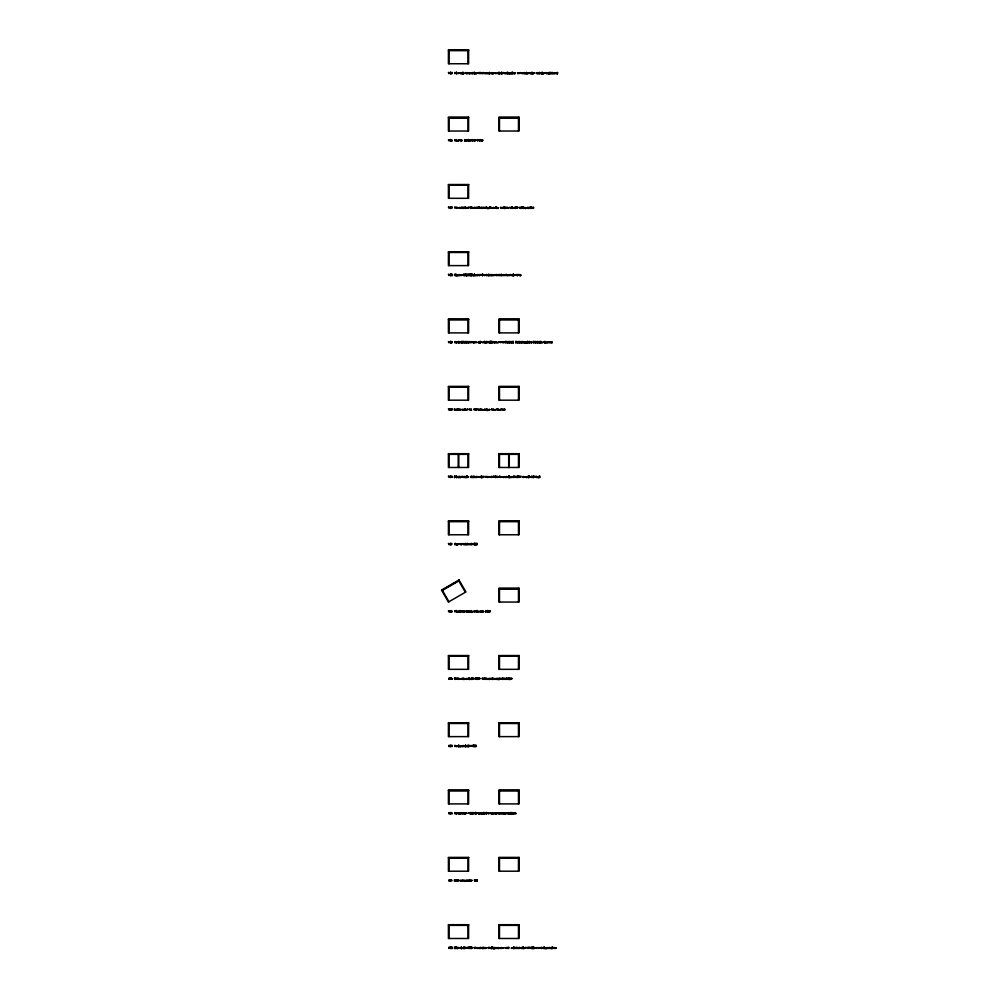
<?xml version="1.0" encoding="UTF-8"?>
<svg xmlns="http://www.w3.org/2000/svg" width="999" height="999" viewBox="0 0 999 999"><rect width="100%" height="100%" fill="white"/><g stroke="black" fill="none" stroke-linecap="round" stroke-linejoin="round"><path stroke-width="1.5" d="M497.127 813.411C497.552 813.174 499.85 813.248 497.165 812.936M456.768 207.879L456.019 207.255L456.78 208.242M552.285 73.202L553.021 73.839L552.285 72.815M506.093 679.432L506.406 677.809L506.855 679.432L506.505 678.271M484.852 409.64L485.601 410.277L484.84 409.29M512.737 813.373L513.486 814.01L512.787 812.924M471.041 73.152L471.69 73.152M487.4 73.152L488.049 73.152M495.342 73.152L495.979 73.152M500.299 73.152L500.936 73.152M504.507 73.152L505.157 73.152M460.389 275.012L461.026 275.012M510.714 73.152L511.351 73.152M513.811 73.152L514.46 73.152M476.123 275.012L476.773 275.012M521.865 73.152L522.502 73.152M524.962 73.152L525.611 73.152M484.19 275.012L484.827 275.012M487.287 275.012L487.924 275.012M492.982 275.012L493.631 275.012M537.974 73.152L538.623 73.152M547.402 73.152L548.039 73.152M504.383 275.012L505.032 275.012M507.367 275.012L508.004 275.012M508.603 275.012L509.253 275.012M555.456 73.152L556.093 73.152M456.168 746.028L456.818 746.028M459.278 746.028L459.915 746.028M461.251 746.028L461.9 746.028M466.833 746.028L467.482 746.028M462.624 947.889L463.261 947.889M478.671 947.889L479.32 947.889M484.627 947.889L485.264 947.889M490.571 947.889L491.221 947.889M517.719 947.889L518.356 947.889M520.816 947.889L521.466 947.889M523.788 947.889L524.438 947.889M555.144 947.889L555.794 947.889M478.771 342.507L479.52 341.833L479.52 342.994L479.32 341.833M501.211 477.297C502.085 475.437 500.449 479.008 500.074 476.411M531.018 477.072L531.768 476.411L531.768 477.559L531.58 476.411M476.061 72.677L475.699 73.839L474.475 72.677M479.158 341.833C478.046 344.193 477.197 340.909 478.708 342.719M531.406 476.411C530.294 478.771 529.445 475.487 530.956 477.297M473.201 476.411L472.764 477.559L472.152 476.411M464.797 275.699L465.409 274.101L466.296 275.699M475.399 275.462C476.123 275.462 473.476 274.887 475.674 275.699M469.093 812.749C469.205 814.809 470.442 812.524 468.868 812.861M451.373 880.044C451.573 882.117 452.734 879.719 451.148 880.156M529.27 947.327C529.458 949.425 530.669 946.965 529.045 947.439M481.73 207.43L481.555 208.416L481.555 207.255M459.665 274.725L459.49 275.699L459.665 274.55M476.535 476.585L476.348 477.559L476.535 476.411M456.318 543.868L456.143 544.855L456.143 543.693M466.121 745.741L465.946 746.715L465.946 745.566M463.761 409.677C464.51 411.014 462.637 409.053 464.61 409.115M451.773 72.552L451.773 73.277M451.773 745.441L451.773 746.153M460.651 342.382C461.401 343.781 459.552 341.658 461.513 341.833M480.569 612.137L480.994 611.538C479.857 610.951 482.355 610.951 481.218 611.525L481.643 612.137L480.806 612.137C478.533 612.549 480.107 609.415 480.457 612.137M522.827 947.427L522.427 947.964C523.676 948.613 520.966 948.663 522.202 947.976L521.803 947.427L523.051 947.427M470.841 410.089C472.302 407.28 469.655 409.84 471.628 410.277M493.156 410.089C494.667 407.33 492.007 409.865 493.943 410.277M489.248 73.689L488.424 73.264L489.235 72.815M557.292 73.689C555.094 73.714 558.916 70.579 557.479 73.839M517.132 208.267L516.308 207.842L517.12 207.392M508.516 813.935C506.555 813.973 509.977 810.689 508.766 814.01M467.357 409.29C469.63 409.265 466.271 410.227 467.357 409.115M478.171 139.723C476.198 143.044 479.77 139.598 477.285 139.523M457.567 543.843L458.391 544.268L457.579 544.73M538.324 476.56L539.148 476.973L538.399 477.497M458.204 409.59L458.928 409.115L458.966 410.277L458.204 409.815M491.108 813.273L490.159 812.836M490.796 813.011C489.298 814.747 490.347 811.126 491.308 814.01M483.204 72.39L483.204 73.501M495.479 206.968L495.479 208.079M499.637 476.123L499.637 477.222M461.763 610.701L461.763 611.8M441.695 590.397L459.178 580.294M442.382 590.384L458.816 580.894M455.057 880.643L455.556 879.857L454.445 879.694C453.633 883.615 456.531 878.383 454.657 880.456M448.414 50.287L468.606 50.287M449.026 50.624L467.994 50.624M489.423 72.24L489.423 73.839M552.085 72.24L552.085 73.839M474.225 72.677L474.925 73.601L475.174 72.677L475.611 73.576L476.423 72.677L476.423 73.839L476.223 72.677M539.31 72.677L539.885 73.839L539.685 72.677M451.773 73.451C449.775 73.352 453.509 70.979 451.773 73.839M513.161 73.839C512.912 72.765 511.688 71.391 513.361 73.102M530.219 73.839C529.82 70.679 527.559 74.326 530.032 73.114M448.414 117.57L468.606 117.57M498.888 117.57L519.068 117.57M449.026 117.907L467.994 117.907M499.488 117.907L518.469 117.907M448.414 184.865L468.606 184.865M449.026 185.202L467.994 185.202M517.32 206.818L517.32 208.416M456.768 207.255L456.955 208.416M448.414 252.148L468.606 252.148M449.026 252.485L467.994 252.485M456.768 274.55L456.768 275.699M471.141 274.787L472.015 274.787L471.141 274.975M492.544 275.699L492.182 274.513L491.158 274.713L491.171 275.699L490.234 274.55L490.234 275.699L490.859 274.588L491.67 275.699L492.345 274.975M448.414 319.443L468.606 319.443M498.888 319.443L519.068 319.443M449.026 319.78L467.994 319.78M499.488 319.78L518.469 319.78M462.962 342.095L463.786 341.72L462.962 341.571L462.749 342.994L462.749 341.396C464.597 341.121 464.185 343.868 462.962 342.282M490.472 342.07L491.358 342.07L490.472 342.257M505.831 342.095L506.668 341.72L505.831 341.571L505.631 342.994L505.631 341.396C507.492 341.109 507.142 343.868 505.831 342.282M515.871 342.095L516.695 341.72L515.871 341.571L515.659 342.994L515.659 341.396C517.507 341.121 517.107 343.868 515.871 342.282M533.591 342.095L534.415 341.72L533.591 341.571L533.379 342.994L533.379 341.396C535.252 341.059 534.815 343.943 533.591 342.282M458.204 342.994C458.628 340.809 456.081 342.582 458.004 342.282M549.787 342.994C549.637 340.447 547.864 342.794 549.587 342.257M448.414 386.725L468.606 386.725M498.888 386.725L519.068 386.725M449.026 387.063L467.994 387.063M499.488 387.063L518.469 387.063M458.017 408.678L458.017 410.277M484.665 409.115L484.665 410.277M485.901 409.115L486.101 410.277M487.325 409.115C488.661 412.562 484.977 409.066 487.15 409.278M448.414 454.008L468.606 454.008M498.888 454.008L519.068 454.008M449.026 454.345L467.994 454.345M499.488 454.345L518.469 454.345M499.825 476.411L501.148 477.085M538.149 476.411L538.149 478.009M494.592 476.998L494.592 476.286C495.641 478.821 493.381 474.775 494.592 477.185M505.244 477.559C505.194 475.424 503.471 477.26 505.057 476.86M448.414 521.303L468.606 521.303M498.888 521.303L519.068 521.303M449.026 521.64L467.994 521.64M499.488 521.64L518.469 521.64M457.567 543.693L457.392 545.292M498.888 588.586L519.068 588.586M499.488 588.923L518.469 588.923M477.335 610.988C479.483 610.689 477.659 614.36 477.609 610.988M448.414 655.881L468.606 655.881M498.888 655.881L519.068 655.881M449.026 656.218L467.994 656.218M499.488 656.218L518.469 656.218M493.406 679.432C493.144 678.371 492.057 677.272 493.593 678.696M448.414 723.164L468.606 723.164M498.888 723.164L519.068 723.164M449.026 723.501L467.994 723.501M499.488 723.501L518.469 723.501M451.773 746.34C450 746.228 453.096 743.855 451.96 746.715M458.204 746.715C458.229 744.567 456.381 746.403 458.004 746.016M448.414 790.459L468.606 790.459M498.888 790.459L519.068 790.459M449.026 790.796L467.994 790.796M499.488 790.796L518.469 790.796M496.928 812.849L496.928 814.01M512.724 812.849L512.537 814.01M458.828 814.01C458.379 810.888 456.193 814.485 458.641 813.273M506.918 814.01C506.768 811.837 505.182 813.698 506.718 813.298M448.414 857.741L468.606 857.741M498.888 857.741L519.068 857.741M449.026 858.079L467.994 858.079M499.488 858.079L518.469 858.079M448.414 925.024L468.606 925.024M498.888 925.024L519.068 925.024M449.026 925.361L467.994 925.361M499.488 925.361L518.469 925.361M548.751 947.427L548.551 948.575M549.987 948.575C550.312 946.478 547.939 948.051 549.787 947.876M449.013 678.696C448.938 680.993 449.513 676.298 448.826 678.646M449.013 745.978C448.926 748.263 449.562 743.593 448.826 745.928M449.013 813.273C448.888 815.534 449.637 810.901 448.826 813.211M448.701 880.456C449.85 878.133 448.526 882.741 449.3 880.631M448.701 947.739C449.9 945.441 448.426 949.999 449.3 947.926M490.084 342.994L489.385 342.045L490.047 341.396L488.973 342.182C488.736 340.834 488.536 343.344 489.797 342.994L491.446 342.994L490.472 342.807L490.472 341.583L491.408 341.396L490.259 341.396L490.259 342.994M458.653 580.606L465.372 592.257M442.22 590.084L448.938 601.748M470.417 140.335C473.389 140.921 467.245 139.798 470.217 140.335M518.469 117.57L518.469 131.031M518.469 319.443L518.469 332.892M518.469 386.725L518.469 400.187M518.469 454.008L518.469 467.47M518.469 521.303L518.469 534.765M518.469 588.586L518.469 602.047M518.469 655.881L518.469 669.33M518.469 723.164L518.469 736.625M518.469 790.459L518.469 803.908M518.469 857.741L518.469 871.203M518.469 925.024L518.469 938.486M509.278 454.345L509.278 467.47M508.678 454.345L508.678 467.47M499.488 117.57L499.488 131.031M499.488 319.443L499.488 332.892M499.488 386.725L499.488 400.187M499.488 454.008L499.488 467.47M499.488 521.303L499.488 534.765M499.488 588.586L499.488 602.047M499.488 655.881L499.488 669.33M499.488 723.164L499.488 736.625M499.488 790.459L499.488 803.908M499.488 857.741L499.488 871.203M499.488 925.024L499.488 938.486M493.743 476.685L492.694 476.873M473.376 476.411L473.576 477.559L473.576 476.411L472.677 477.335L471.765 476.411L471.765 477.559L471.965 476.411M467.994 50.287L467.994 63.749M467.994 117.57L467.994 131.031M467.994 184.865L467.994 198.314M467.994 252.148L467.994 265.609M467.994 319.443L467.994 332.892M467.994 386.725L467.994 400.187M467.994 454.008L467.994 467.47M467.994 521.303L467.994 534.765M467.994 655.881L467.994 669.33M467.994 723.164L467.994 736.625M467.994 790.459L467.994 803.908M467.994 857.741L467.994 871.203M467.994 925.024L467.994 938.486M466.458 275.699L466.458 274.101L467.507 275.362C467.557 271.728 468.181 278.234 466.658 274.45L466.658 275.699L463.573 274.95C463.386 277.485 463.349 272.452 463.573 274.762L464.622 274.101L464.622 275.699M458.816 454.345L458.816 467.47M458.204 454.345L458.204 467.47M455.432 410.277L454.433 410.277L454.433 408.678L454.645 410.089M449.026 50.287L449.026 63.749M449.026 117.57L449.026 131.031M449.026 184.865L449.026 198.314M449.026 252.148L449.026 265.609M449.026 319.443L449.026 332.892M449.026 386.725L449.026 400.187M449.026 454.008L449.026 467.47M449.026 521.303L449.026 534.765M449.026 655.881L449.026 669.33M449.026 723.164L449.026 736.625M449.026 790.459L449.026 803.908M449.026 857.741L449.026 871.203M449.026 925.024L449.026 938.486M458.628 73.052C457.867 74.863 458.516 72.24 458.628 73.052M458.004 140.335C457.292 142.133 457.829 139.573 458.004 140.335M461.238 140.547C460.989 142.208 459.59 139.41 461.238 140.547M460.127 207.829C459.84 209.478 458.479 206.743 460.127 207.829M461.238 275.125C460.964 276.798 459.627 273.963 461.238 275.125M460.127 342.407L459.065 342.42L460.127 342.407M457.892 476.985L456.83 476.998L457.892 476.985M460.127 409.702L459.065 409.715L460.127 409.702M466.695 207.829C466.408 209.515 465.072 206.718 466.695 207.829M457.018 678.646C456.331 680.731 456.893 677.334 457.018 678.646M463.224 409.702L462.162 409.715L463.224 409.702M457.03 746.141C456.705 747.789 455.344 745.092 457.03 746.141M471.89 73.252C471.64 74.925 470.242 72.128 471.89 73.252M459.627 678.845C459.365 680.506 457.992 677.672 459.627 678.845M463.948 476.785C463.311 478.883 463.786 475.437 463.948 476.785M461.226 611.351C460.489 613.461 461.188 610.014 461.226 611.351M466.196 409.702L465.134 409.715L466.196 409.702M457.142 880.506C456.381 882.479 457.005 879.27 457.142 880.506M460.127 746.141C459.79 747.751 458.479 744.967 460.127 746.141M463.349 611.563C463.086 613.224 461.713 610.389 463.349 611.563M457.142 947.801C456.481 949.812 456.943 946.478 457.142 947.801M462.112 746.141C461.85 747.789 460.477 744.954 462.112 746.141M473.514 207.829C473.239 209.49 471.865 206.731 473.514 207.829M475.187 140.547C474.925 142.195 473.526 139.423 475.187 140.547M468.431 476.985L467.37 476.998L468.431 476.985M462.112 813.423C461.838 815.084 460.464 812.249 462.112 813.423M468.406 544.068C467.607 546.103 468.381 542.819 468.406 544.068M473.376 342.207C472.477 344.193 473.414 340.984 473.376 342.207M476.348 207.63C475.624 209.64 476.286 206.343 476.348 207.63M466.945 678.845C466.683 680.506 465.309 677.672 466.945 678.845M471.029 544.268C470.754 545.916 469.38 543.106 471.029 544.268M476.973 275.125C476.698 276.773 475.337 274.026 476.973 275.125M475.611 342.407L474.55 342.42L475.611 342.407M463.474 948.001C463.211 949.662 461.813 946.865 463.474 948.001M467.682 746.141C467.42 747.814 466.034 745.054 467.682 746.141M470.791 611.563C470.529 613.224 469.105 610.514 470.791 611.563M467.195 880.718C466.933 882.379 465.534 879.582 467.195 880.718M471.278 678.845C471.016 680.519 469.63 677.759 471.278 678.845M484.527 73.052C483.828 74.875 484.378 72.24 484.527 73.052M476.111 476.985C475.861 478.646 474.438 475.899 476.111 476.985M474.513 611.563C474.25 613.224 472.827 610.514 474.513 611.563M479.82 409.49C479.233 411.538 479.62 408.166 479.82 409.49M479.832 476.985L478.771 476.998L479.832 476.985M488.261 73.252C487.999 74.925 486.6 72.128 488.261 73.252M483.041 342.207C482.217 344.218 483.054 340.959 483.041 342.207M485.039 275.125C484.765 276.785 483.429 273.963 485.039 275.125M482.554 409.702L481.493 409.715L482.554 409.702M491.096 73.052C490.334 74.863 490.984 72.24 491.096 73.052M476.848 813.223C476.286 815.296 476.523 811.887 476.848 813.223M488.136 275.125C487.862 276.798 486.538 273.963 488.136 275.125M482.817 611.563C482.554 613.224 481.131 610.514 482.817 611.563M492.22 207.829C491.945 209.49 490.584 206.731 492.22 207.829M477.285 947.801C476.623 949.812 477.085 946.478 477.285 947.801M496.191 73.252C495.929 74.9 494.517 72.14 496.191 73.252M481.443 813.423C481.181 815.084 479.795 812.299 481.443 813.423M489.872 409.702L488.811 409.715L489.872 409.702M479.52 948.001C479.27 949.662 477.872 946.865 479.52 948.001M493.831 275.125C493.556 276.773 492.195 274.026 493.831 275.125M490.621 476.985L489.547 476.998L490.621 476.985M487.587 678.845C487.312 680.494 485.939 677.684 487.587 678.845M497.677 207.829C497.415 209.49 496.016 206.706 497.677 207.829M501.148 73.252C500.886 74.913 499.463 72.178 501.148 73.252M488.823 678.845C488.548 680.494 487.175 677.684 488.823 678.845M497.914 274.912C497.29 276.96 497.714 273.639 497.914 274.912M485.477 948.001C485.214 949.662 483.816 946.865 485.477 948.001M488.886 813.423C488.561 815.072 487.2 812.374 488.886 813.423M502.634 207.829C502.36 209.503 501.023 206.668 502.634 207.829M505.357 73.252C505.107 74.913 503.671 72.178 505.357 73.252M501.148 342.407L500.074 342.42L501.148 342.407M502.622 274.912C502.085 276.948 502.272 273.676 502.622 274.912M494.892 678.845C494.63 680.506 493.256 677.672 494.892 678.845M499.363 476.985L498.289 476.998L499.363 476.985M492.332 813.223L491.633 813.935L493.793 814.01L493.356 813.398C494.493 812.824 491.995 812.811 493.131 813.398C493.219 813.885 490.796 812.212 492.332 813.223M505.244 275.125C504.957 276.773 503.596 274.026 505.244 275.125M491.421 948.001C491.158 949.649 489.76 946.877 491.421 948.001M504.732 342.407L503.671 342.42L504.732 342.407M503.758 409.702L502.697 409.715L503.758 409.702M502.822 476.985L501.76 476.998L502.822 476.985M511.563 73.252C511.301 74.913 509.902 72.128 511.563 73.252M504.07 476.985C503.808 478.658 502.385 475.936 504.07 476.985M508.216 275.125C507.942 276.798 506.605 274.013 508.216 275.125M509.453 275.125C509.178 276.773 507.804 274.026 509.453 275.125M501.948 678.646C501.311 680.744 501.748 677.322 501.948 678.646M514.66 73.252C514.41 74.925 513.011 72.128 514.66 73.252M501.773 813.423C501.51 815.084 500.137 812.249 501.773 813.423M514.885 207.63C514.16 209.64 514.822 206.343 514.885 207.63M505.806 678.845C505.544 680.506 504.17 677.672 505.806 678.845M510.764 476.985C510.501 478.646 509.078 475.899 510.764 476.985M519.355 73.052C518.618 74.875 519.255 72.24 519.355 73.052M501.823 947.801C501.286 949.837 501.436 946.515 501.823 947.801M522.714 73.252C522.452 74.9 521.028 72.19 522.714 73.252M506.53 947.801C505.931 949.824 506.293 946.553 506.53 947.801M525.811 73.252C525.549 74.9 524.125 72.19 525.811 73.252M512.037 813.223C511.463 815.284 511.838 811.875 512.037 813.223M527.534 207.63C526.71 209.615 527.534 206.356 527.534 207.63M531.256 73.052C530.669 75.087 531.006 71.778 531.256 73.052M515.896 813.423C515.646 815.097 514.21 812.374 515.896 813.423M528.508 342.207C527.859 344.268 528.459 340.846 528.508 342.207M526.136 476.985L525.062 476.998L526.136 476.985M532.504 207.829C532.23 209.49 530.869 206.731 532.504 207.829M527.847 476.785C527.097 478.858 527.822 475.387 527.847 476.785M530.631 342.407L529.57 342.42L530.631 342.407M518.568 948.001C518.306 949.662 516.908 946.865 518.568 948.001M538.823 73.252C538.573 74.925 537.175 72.128 538.823 73.252M521.665 948.001C521.416 949.662 520.017 946.865 521.665 948.001M524.637 948.001C524.388 949.662 522.989 946.865 524.637 948.001M537.899 476.985L536.838 476.998L537.899 476.985M548.251 73.252C547.989 74.913 546.59 72.128 548.251 73.252M554.058 73.052C553.496 75.075 553.721 71.841 554.058 73.052M556.306 73.252C556.043 74.925 554.657 72.128 556.306 73.252M551.086 342.407L550.024 342.42L551.086 342.407M539.123 947.801C538.598 949.837 538.748 946.515 539.123 947.801M545.204 947.801C544.755 949.899 544.767 946.478 545.204 947.801M553.384 947.801C552.697 949.787 553.159 946.59 553.384 947.801M555.993 948.001C555.744 949.662 554.345 946.865 555.993 948.001M451.136 611.176C452.21 613.586 452.085 609.003 451.136 611.176M473.751 275.549C473.126 276.985 472.852 273.863 473.676 275.437M488.249 208.267C487.899 210.514 486.788 205.794 488.249 208.267M471.778 611.987L471.053 612.462L471.953 612.212L471.965 610.988L471.191 611.038L471.778 611.987M510.064 73.689C509.752 75.387 509.178 71.466 510.064 73.689M498.976 679.283C498.688 680.956 498.051 677.06 498.976 679.283M525.686 208.267C525.374 209.94 524.775 206.119 525.686 208.267M494.143 948.426L493.431 948.9L494.33 948.65L494.343 947.427L493.556 947.477L494.143 948.426M465.284 73.102C465.334 71.453 468.394 74.363 465.297 72.989M451.148 341.945C451.498 345.005 452.984 340.035 451.148 341.945M449.912 409.24C450.249 412.287 451.748 407.317 449.912 409.24M449.912 476.523C450.249 479.582 451.748 474.612 449.912 476.523M449.912 543.806C450.262 546.865 451.735 541.883 449.912 543.806M449.912 611.101C450.262 614.16 451.735 609.178 449.912 611.101M449.912 678.383C450.299 681.468 451.673 676.423 449.912 678.383M481.768 140.085C482.117 143.132 483.603 138.162 481.768 140.085M459.453 544.118C459.215 542.632 462.712 544.992 459.453 544.118M449.912 745.679C450.262 748.738 451.735 743.743 449.912 745.679M449.912 812.961C450.262 816.033 451.735 811.013 449.912 812.961M449.912 880.244C450.262 883.316 451.735 878.308 449.912 880.244M477.422 409.54C476.436 409.115 479.383 409.54 477.422 409.54M466.645 611.101C467.02 614.185 468.419 609.115 466.645 611.101M449.912 947.539C450.262 950.611 451.735 945.591 449.912 947.539M475.137 543.806C475.499 546.865 476.91 541.883 475.137 543.806M476.373 543.806C476.748 546.865 478.146 541.883 476.373 543.806M462.549 880.556C462.874 878.783 465.397 881.742 462.574 880.456M485.601 476.823C485.489 475.487 488.698 477.497 485.601 476.823M477.622 678.383C477.972 681.443 479.408 676.46 477.622 678.383M470.117 812.961C470.479 816.021 471.903 811.026 470.117 812.961M474.026 745.679C474.375 748.738 475.824 743.731 474.026 745.679M478.858 678.383C479.208 681.455 480.669 676.435 478.858 678.383M471.353 812.961C471.715 816.021 473.139 811.026 471.353 812.961M475.262 745.679C475.611 748.738 477.072 743.731 475.262 745.679M472.589 812.961C472.952 816.021 474.375 811.026 472.589 812.961M495.217 476.523C495.591 479.595 496.99 474.575 495.217 476.523M487.912 611.101C488.286 614.185 489.672 609.115 487.912 611.101M469.805 947.539C470.167 950.611 471.615 945.591 469.805 947.539M477.547 813.261C476.76 812.899 479.333 813.211 477.547 813.261M489.148 611.101C489.522 614.185 490.921 609.115 489.148 611.101M520.054 73.102C520.192 71.466 523.101 74.351 520.079 72.989M471.041 947.539C471.403 950.611 472.852 945.591 471.041 947.539M476.436 880.244C476.748 883.316 478.296 878.321 476.436 880.244M515.721 274.962C515.696 273.439 518.893 275.974 515.721 274.962M513.436 476.523C513.773 479.582 515.272 474.612 513.436 476.523M518.394 476.523C518.768 479.595 520.179 474.575 518.394 476.523M452.185 409.44C451.573 412.112 450.899 407.492 452.185 409.44M464.523 342.045C465.147 344.455 466.233 340.284 464.523 342.045M466.258 342.045C466.933 344.455 467.882 340.284 466.258 342.045M485.589 342.045C486.213 344.455 487.3 340.284 485.589 342.045M507.392 342.045C508.016 344.468 509.115 340.272 507.392 342.045M509.128 342.045C509.752 344.468 510.851 340.272 509.128 342.045M517.432 342.045C518.056 344.455 519.143 340.284 517.432 342.045M519.168 342.045C519.855 344.455 520.804 340.284 519.168 342.045M535.152 342.045C535.814 344.443 536.813 340.309 535.152 342.045M536.888 342.045C537.549 344.455 538.548 340.284 536.888 342.045M469.168 274.887C468.269 276.948 468.256 272.864 469.168 274.887M469.393 274.9L468.069 275.699L468.069 274.101L469.393 274.9M461.226 678.895C459.278 679.108 462.013 679.52 461.226 678.895M465.447 678.895C463.486 679.108 466.221 679.52 465.447 678.895M494.93 207.879C493.044 208.142 495.629 208.454 494.93 207.879M484.153 409.74C482.205 409.952 484.94 410.377 484.153 409.74M488.374 409.74C486.401 409.927 489.173 410.402 488.374 409.74M492.844 342.182C492.045 344.218 491.895 340.172 492.844 342.182M493.056 342.182L491.745 342.994L491.745 341.396L493.056 342.182M498.151 342.457C496.191 342.632 498.951 343.107 498.151 342.457M495.566 409.74C493.668 410.002 496.253 410.327 495.566 409.74M499.9 409.74C497.952 409.952 500.686 410.377 499.9 409.74M508.016 477.023C506.093 477.297 508.778 477.622 508.016 477.023M497.352 948.039C495.379 948.226 498.164 948.7 497.352 948.039M542.894 342.457C541.196 342.819 543.381 342.944 542.894 342.457M547.227 342.457C545.329 342.719 547.927 343.032 547.227 342.457M511.863 948.039C509.877 948.226 512.662 948.7 511.863 948.039M475.374 207.817C474.1 209.827 474.125 205.519 475.374 207.817M492.594 73.239C491.62 75.225 491.72 71.528 492.594 73.239M496.94 275.1C495.604 277.11 495.729 272.814 496.94 275.1M498.114 476.973C496.853 478.946 496.928 474.675 498.114 476.973M505.556 947.989C504.845 948.963 504.308 946.665 505.556 947.989M456.231 140.372C456.043 142.845 456.006 137.825 456.256 140.285M473.151 140.372C471.615 138.561 475.549 141.209 473.176 140.285M471.466 207.655C469.955 206.206 473.876 208.029 471.466 207.655M462.175 476.81C460.676 475.362 464.56 477.172 462.175 476.81M471.59 342.232C470.054 340.484 473.988 342.994 471.615 342.145M483.004 274.95C481.468 273.202 485.389 275.699 483.029 274.85M480.644 342.232C479.108 340.484 483.041 342.994 480.669 342.145M490.184 207.655C488.648 205.856 492.582 208.491 490.209 207.567M503.321 73.089C501.773 71.366 505.731 73.801 503.346 72.989M473.464 678.671C471.965 677.285 475.824 678.945 473.464 678.671M469.867 745.966C468.369 744.567 472.24 746.253 469.867 745.966M465.646 947.826C464.11 946.115 468.044 948.538 465.671 947.739M501.723 409.528C500.224 408.029 504.108 409.927 501.723 409.528M522.165 207.655C520.629 205.856 524.562 208.491 522.19 207.567M475.499 947.826C473.963 946.115 477.897 948.538 475.524 947.739M486.85 813.248C485.377 811.588 489.235 813.773 486.85 813.248M489.385 947.826C487.849 946.115 491.783 948.538 489.41 947.739M534.128 476.81C532.629 475.362 536.513 477.172 534.128 476.81M457.467 207.692C456.868 207.155 460.489 208.154 457.467 207.692M467.632 73.114C466.908 71.716 470.504 73.676 467.657 73.002M470.354 73.114L470.154 73.839L470.379 73.002M457.717 274.975L457.505 275.699L457.717 274.975M463.536 207.692L463.336 208.416L463.536 207.692M458.341 476.835L458.129 477.559L458.341 476.835M460.814 476.835L460.614 477.559L460.814 476.835M466.645 409.553L466.433 410.277L466.645 409.553M474.075 342.27L473.863 342.994L474.075 342.27M458.091 611.413L457.879 612.137L458.091 611.413M499.6 73.114L499.4 73.839L499.625 73.002M460.564 745.991L460.364 746.715L460.564 745.991M498.114 207.692L497.914 208.416L498.114 207.692M469.742 678.708L469.53 679.432L469.742 678.708M460.564 813.286L460.364 814.01L460.589 813.174M515.097 73.114L514.897 73.839L515.122 73.002M498.863 342.27C498.164 341.171 501.685 342.407 498.863 342.27M465.646 880.569L465.447 881.293L465.671 880.456M461.925 947.851L461.725 948.575L461.95 947.751M528.121 73.114L527.909 73.839L528.146 73.002M518.069 274.975C517.332 273.863 520.866 275.087 518.069 274.975M520.804 274.975L520.591 275.699L520.804 274.975M477.984 947.851L477.784 948.575L478.009 947.751M497.202 678.708L496.99 679.432L497.202 678.708M511.201 476.835L511.001 477.559L511.201 476.835M500.224 813.286L500.024 814.01L500.249 813.174M526.573 476.835L526.373 477.559L526.573 476.835M494.842 947.851L494.63 948.575L494.867 947.751M554.77 73.114L554.557 73.839L554.795 73.002M500.536 947.851L500.337 948.575L500.561 947.751M525.087 947.851C525.337 946.215 528.284 949 525.112 947.751M451.973 342.207C451.386 344.38 451.286 340.085 451.973 342.207M450.736 409.49C450.049 411.588 450.112 407.355 450.736 409.49M470.017 140.335C469.355 142.545 469.343 138.199 470.017 140.335M471.253 140.335C470.641 142.52 470.566 138.212 471.253 140.335M450.736 476.773C450.037 478.921 450.137 474.625 450.736 476.773M464.298 342.02C465.509 345.142 466.346 339.648 464.298 342.02M450.736 544.068C450.037 546.203 450.137 541.908 450.736 544.068M466.034 342.02C467.245 345.142 468.081 339.648 466.034 342.02M482.592 140.335C482.03 142.582 481.88 138.224 482.592 140.335M450.736 611.351C450.137 613.548 450.062 609.215 450.736 611.351M450.736 678.646C450.137 680.831 450.062 676.51 450.736 678.646M450.736 745.928C450.274 748.201 449.925 743.88 450.736 745.928M450.736 813.223C450.149 815.409 450.049 811.088 450.736 813.223M485.377 342.02C486.575 345.142 487.412 339.648 485.377 342.02M467.47 611.351C466.795 613.461 466.845 609.215 467.47 611.351M450.736 880.506C450.149 882.691 450.049 878.383 450.736 880.506M475.961 544.068C475.274 546.253 475.312 541.933 475.961 544.068M477.197 544.068C476.585 546.316 476.498 541.945 477.197 544.068M450.736 947.789C450.149 949.987 450.049 945.666 450.736 947.789M478.446 678.646C477.859 680.843 477.759 676.51 478.446 678.646M474.85 745.928C474.238 748.126 474.163 743.805 474.85 745.928M479.682 678.646C479.058 680.856 479.008 676.498 479.682 678.646M470.941 813.223C470.329 815.409 470.242 811.101 470.941 813.223M476.086 745.928C475.474 748.126 475.399 743.805 476.086 745.928M472.177 813.223C471.603 815.384 471.478 811.101 472.177 813.223M496.041 476.773C495.467 478.971 495.342 474.65 496.041 476.773M473.414 813.223C472.789 815.384 472.739 811.101 473.414 813.223M507.18 342.02C508.379 345.142 509.228 339.648 507.18 342.02M488.736 611.351C488.111 613.573 488.061 609.215 488.736 611.351M489.972 611.351C489.323 613.586 489.31 609.203 489.972 611.351M508.916 342.02C510.064 345.154 511.026 339.648 508.916 342.02M470.629 947.789C470.017 949.974 469.942 945.666 470.629 947.789M471.878 947.789C471.266 949.974 471.178 945.666 471.878 947.789M477.26 880.506C476.623 882.704 476.598 878.371 477.26 880.506M517.22 342.02C518.419 345.142 519.255 339.648 517.22 342.02M518.956 342.02C520.154 345.142 520.991 339.648 518.956 342.02M514.26 476.773C513.561 478.921 513.661 474.625 514.26 476.773M519.218 476.773C518.506 478.908 518.606 474.625 519.218 476.773M534.94 342.02C536.138 345.142 536.975 339.648 534.94 342.02M536.675 342.02C537.874 345.142 538.711 339.648 536.675 342.02M468.856 73.114C469.255 75.312 470.741 71.728 468.881 72.977M458.191 274.975C458.753 277.26 459.902 273.326 458.191 274.975M455.969 342.257C456.493 344.53 457.742 340.647 455.969 342.257M467.482 207.68C468.056 209.952 469.168 206.081 467.482 207.68M455.594 409.553C456.206 411.813 457.255 407.929 455.594 409.553M459.315 476.835C459.902 479.108 461.001 475.199 459.315 476.835M482.23 207.68C482.829 209.965 483.891 206.044 482.23 207.68M492.769 73.114C493.219 75.325 494.592 71.716 492.807 72.977M479.021 274.975C479.632 277.235 480.631 273.364 479.021 274.975M458.566 611.413C459.153 613.698 460.239 609.765 458.566 611.413M488.936 274.975C489.485 277.26 490.646 273.326 488.936 274.975M508.016 73.114L509.028 73.589L508.054 72.977M455.969 813.273C456.568 815.546 457.629 811.65 455.969 813.273M482.242 476.835C482.829 479.108 483.928 475.199 482.242 476.835M493.881 342.257C494.418 344.53 495.666 340.647 493.881 342.257M505.044 207.68C505.594 209.965 506.755 206.044 505.044 207.68M487.2 476.835C487.749 479.12 488.936 475.187 487.2 476.835M465.01 813.273C465.621 815.546 466.683 811.65 465.01 813.273M510.501 207.68C511.051 209.965 512.212 206.044 510.501 207.68M461.051 880.569C461.663 882.854 462.674 878.908 461.051 880.569M497.864 409.553C498.451 411.825 499.55 407.917 497.864 409.553M526.61 73.114C527.01 75.312 528.508 71.728 526.648 72.977M470.092 880.569C470.704 882.854 471.715 878.92 470.092 880.569M520.042 207.68C520.591 209.965 521.753 206.044 520.042 207.68M532.804 73.114C533.404 75.375 534.465 71.503 532.804 73.114M519.293 274.975C519.917 277.235 520.904 273.364 519.293 274.975M484.103 813.273C484.715 815.546 485.726 811.663 484.103 813.273M495.691 678.696C496.241 680.981 497.44 677.072 495.691 678.696M542.969 73.114C543.531 75.375 544.705 71.503 542.969 73.114M525.973 342.257C526.573 344.53 527.659 340.647 525.973 342.257M495.629 813.273C496.253 815.546 497.24 811.663 495.629 813.273M522.714 476.835C523.326 479.108 524.375 475.224 522.714 476.835M509.952 678.696C510.564 680.981 511.6 677.047 509.952 678.696M504.67 813.273C505.294 815.546 506.306 811.65 504.67 813.273M495.317 947.851C495.904 950.124 496.99 946.24 495.317 947.851M545.192 342.257C545.791 344.53 546.865 340.647 545.192 342.257M514.035 947.851C514.61 950.124 515.734 946.24 514.035 947.851M531.505 947.851C532.08 950.124 533.216 946.228 531.505 947.851M533.741 947.851C534.39 950.136 535.314 946.215 533.741 947.851M481.58 140.584C479.795 141.733 481.93 140.509 480.706 139.548L481.58 140.584M452.197 678.883C450.499 680.019 452.497 678.796 451.323 677.859L452.197 678.883M476.236 880.756C474.4 881.867 476.723 880.606 475.374 879.719L476.236 880.756M454.607 72.865C455.532 75.612 455.419 70.829 454.607 72.865M454.607 140.16C455.532 142.894 455.419 138.112 454.607 140.16M454.607 207.442C455.532 210.19 455.419 205.407 454.607 207.442M454.607 342.02C455.382 344.742 455.519 339.985 454.607 342.02M478.771 72.865C479.77 75.574 479.607 70.829 478.771 72.865M469.23 409.315C470.029 412.075 470.142 407.267 469.23 409.315M454.607 611.176C455.432 613.898 455.469 609.14 454.607 611.176M473.951 409.315C474.75 412.025 474.85 407.267 473.951 409.315M454.607 745.754C455.569 748.413 455.432 743.731 454.607 745.754M487.325 342.02C488.199 344.742 488.236 339.972 487.325 342.02M454.607 813.036C455.606 815.721 455.419 811.001 454.607 813.036M491.545 409.315C492.345 412.075 492.457 407.267 491.545 409.315M482.192 678.458C483.054 681.218 483.066 676.41 482.192 678.458M527.672 947.614C528.571 950.311 528.558 945.566 527.672 947.614M460.989 207.58L461.251 208.354A1.748 1.748 0 0 1 461.313 207.13L460.989 207.58M463.474 544.018L463.736 544.805A1.748 1.748 0 0 1 463.661 544.068A1.786 1.786 0 0 1 463.798 543.556L463.474 544.018M455.656 947.452L454.445 948.575L454.445 946.99L455.656 947.452M460.314 73.089C461.263 75.449 461.9 71.016 460.314 73.089M461.426 140.384C462.112 141.895 462.687 139.148 461.426 140.384M472.077 73.089C473.014 75.462 473.713 70.991 472.077 73.089M461.426 274.962C462.112 276.348 462.637 274.026 461.463 274.812M460.314 409.54C461.076 410.964 461.501 408.379 460.314 409.54M477.16 274.962C478.009 277.285 478.921 273.039 477.21 274.812M475.799 342.245C476.548 343.706 476.973 341.109 475.799 342.245M465.634 476.823C466.558 479.133 467.22 474.75 465.634 476.823M485.839 274.962C486.788 277.347 487.425 272.802 485.839 274.962M505.544 73.089C506.493 75.462 507.13 70.966 505.544 73.089M470.479 476.823C471.391 479.133 472.052 474.75 470.479 476.823M473.813 476.823C474.737 479.133 475.399 474.737 473.813 476.823M480.257 409.54C481.218 411.925 481.855 407.38 480.257 409.54M463.536 611.4C464.473 613.761 465.122 609.315 463.536 611.4M494.018 274.962C494.742 276.498 495.254 273.976 494.068 274.812M468.494 611.4C469.43 613.736 470.104 609.353 468.494 611.4M462.287 745.978C463.236 748.326 463.886 743.893 462.287 745.978M523.513 73.089C524.463 75.449 525.112 71.016 523.513 73.089M490.796 476.823C491.695 479.133 492.42 474.75 490.796 476.823M503.946 409.54C504.895 411.925 505.531 407.38 503.946 409.54M536.538 73.089C537.462 75.449 538.174 71.016 536.538 73.089M532.692 207.667C533.641 210.052 534.29 205.507 532.692 207.667M481.63 813.261C482.579 815.646 483.216 811.101 481.63 813.261M530.819 342.245C531.768 344.63 532.405 340.085 530.819 342.245M479.707 947.839C480.644 950.174 481.331 945.803 479.707 947.839M503.508 678.683C504.458 681.043 505.107 676.598 503.508 678.683M483.179 947.839C484.14 950.211 484.74 945.716 483.179 947.839M532.017 476.823C532.917 479.12 533.616 474.787 532.017 476.823M551.273 342.245C552.222 344.63 552.859 340.085 551.273 342.245M518.756 947.839C519.692 950.199 520.367 945.741 518.756 947.839M540.809 947.839C541.758 950.224 542.395 945.678 540.809 947.839M461.675 207.667C462.562 209.815 462.599 206.206 461.675 207.667M464.036 207.667C464.947 209.802 464.972 206.194 464.036 207.667M484.977 73.089C485.864 75.237 485.901 71.641 484.977 73.089M456.855 409.528C457.767 411.663 457.792 408.054 456.855 409.528M476.798 207.667C477.684 209.815 477.734 206.206 476.798 207.667M480.394 207.667C481.281 209.815 481.318 206.206 480.394 207.667M501.96 73.089C502.847 75.237 502.884 71.641 501.96 73.089M493.031 207.667C493.918 209.815 493.968 206.206 493.031 207.667M468.868 544.105C469.73 546.278 469.755 542.644 468.868 544.105M502.834 207.667C503.721 209.802 503.758 206.206 502.834 207.667M480.032 476.81C480.956 478.971 480.869 475.349 480.032 476.81M498.376 274.95C499.263 277.11 499.325 273.476 498.376 274.95M495.142 342.245C496.003 344.405 496.041 340.784 495.142 342.245M496.253 342.245C497.177 344.393 497.14 340.771 496.253 342.245M503.084 274.95C503.971 277.11 504.033 273.476 503.084 274.95M472.09 678.683C473.039 680.819 472.939 677.21 472.09 678.683M502.584 342.245C503.446 344.405 503.508 340.771 502.584 342.245M468.506 745.966C469.393 748.101 469.418 744.505 468.506 745.966M500.362 409.528C501.236 411.688 501.286 408.067 500.362 409.528M459.952 880.544C460.839 882.691 460.864 879.083 459.952 880.544M474.45 813.261C475.349 815.396 475.362 811.787 474.45 813.261M464.285 947.826C465.172 949.974 465.184 946.403 464.285 947.826M506.118 476.81C507.042 478.971 506.955 475.349 506.118 476.81M494.53 813.261C495.442 815.384 495.442 811.8 494.53 813.261M547.689 342.245C548.551 344.405 548.613 340.771 547.689 342.245M513.736 813.261C514.66 815.384 514.647 811.8 513.736 813.261M506.993 947.826C507.867 949.974 507.917 946.378 506.993 947.826M515.297 947.826C516.233 949.962 516.133 946.415 515.297 947.826M553.846 947.826C554.745 949.962 554.757 946.378 553.846 947.826M454.62 543.881L455.032 544.667L455.869 544.043C452.797 545.904 457.055 541.72 454.62 543.881M463.411 678.671C464.185 681.193 465.184 677.247 463.411 678.671M452.185 477.11C450.149 478.521 452.023 474.15 452.185 477.11M452.185 140.659C451.011 142.407 451.523 137.675 452.185 140.659M481.181 73.364C480.119 75.137 480.419 70.367 481.181 73.364M466.433 611.675C465.384 613.336 465.734 608.703 466.433 611.675M452.185 813.536C451.073 815.221 451.536 810.551 452.185 813.536M510.701 275.112C509.902 276.76 509.502 272.952 510.701 275.112M460.127 813.423C458.878 815.796 458.816 811.413 460.127 813.423M465.209 880.706C464.06 883.116 463.873 878.783 465.209 880.706M529.045 207.829C527.847 210.227 527.747 205.856 529.045 207.829M530.282 207.829C529.258 209.665 529.37 205.432 530.282 207.829M490.059 678.845C488.823 681.231 488.723 676.86 490.059 678.845M549.487 73.252C548.301 75.649 548.201 71.291 549.487 73.252M480.207 813.423C478.971 815.808 478.871 811.438 480.207 813.423M516.333 477.097C515.234 478.771 515.671 474.113 516.333 477.097M499.787 813.423C498.526 815.796 498.526 811.413 499.787 813.423M498.863 947.989C497.639 950.424 497.589 946.016 498.863 947.989M551.91 947.989C550.686 950.461 550.561 945.991 551.91 947.989M479.595 207.829L479.308 208.354A1.761 1.761 0 0 0 479.345 207.43L479.07 206.793L479.595 207.829M451.398 544.642C452.397 543.868 451.536 542.095 451.398 544.642M471.778 544.28L471.503 544.805A1.761 1.761 0 0 0 471.528 543.868L471.253 543.231L471.778 544.28M520.504 477.36C521.503 476.585 520.641 474.8 520.504 477.36M452.172 207.255C451.785 210.589 450.686 205.682 452.172 207.255M484.577 678.271C484.165 681.593 483.079 676.698 484.577 678.271M523.538 341.833C523.126 345.192 522.115 340.197 523.538 341.833M488.623 274.35L488.424 275.699L488.623 274.35M467.307 543.506L467.095 544.855L467.332 543.444M501.51 274.35L501.311 275.699L501.51 274.35M526.311 72.49L526.098 73.839L526.386 72.403M539.323 72.49L539.11 73.839L539.348 72.427M492.407 947.227L492.207 948.575L492.482 947.152M531.206 947.227L531.006 948.575L531.231 947.177M460.514 73.064L461.026 73.601L460.551 72.989M472.29 73.064L472.802 73.601L472.315 72.989M488.648 73.064L489.16 73.601L488.648 73.064M477.372 274.925L477.884 275.462L477.397 274.85M505.756 73.064L506.268 73.601L505.781 72.989M486.051 274.925L486.563 275.462L486.076 274.85M465.846 476.785L466.358 477.322L465.846 476.785M470.679 476.785L471.191 477.322L470.679 476.785M480.469 409.503L480.981 410.04L480.494 409.428M474.026 476.785L474.537 477.322L474.026 476.785M463.736 611.363L464.248 611.9L463.736 611.363M523.726 73.064L524.238 73.601L523.751 72.989M468.693 611.363L469.205 611.9L468.693 611.363M516.533 207.642L517.045 208.179L516.558 207.555M491.008 476.785L491.52 477.322L491.008 476.785M462.5 745.941L463.012 746.478L462.5 745.941M536.738 73.064L537.25 73.601L536.763 72.989M504.158 409.503L504.657 410.04L504.22 409.365M532.904 207.642L533.416 208.179L532.929 207.555M556.693 73.064L557.205 73.601L556.693 73.064M531.031 342.207L531.543 342.744L531.056 342.133M481.83 813.223L482.342 813.76L481.83 813.223M503.721 678.658L504.233 679.183L503.721 678.658M479.92 947.801L480.432 948.338L479.945 947.726M532.217 476.785L532.729 477.322L532.217 476.785M483.391 947.801L483.903 948.338L483.416 947.726M551.473 342.207L551.985 342.744L551.51 342.133M507.992 813.223L508.491 813.76L507.992 813.223M518.956 947.801L519.468 948.338L518.993 947.726M541.021 947.801L541.533 948.338L541.046 947.726M486.55 409.49L486.963 410.114L486.613 409.353M463.623 678.646L464.036 679.27L463.623 678.646M458.191 544.268L457.592 544.48L458.191 544.268M528.846 207.829L528.271 208.117L528.846 207.829M459.927 813.411L459.328 813.623L459.927 813.411M549.288 73.252L548.713 73.539L549.288 73.252M465.01 880.706L464.435 880.993L465.01 880.706M489.86 678.845L489.26 679.045L489.86 678.845M480.007 813.411L479.433 813.698L480.007 813.411M499.587 813.411L498.988 813.623L499.587 813.411M538.948 476.973L538.349 477.185L538.948 476.973M498.663 947.989L498.089 948.276L498.663 947.989M551.71 947.989L551.136 948.276L551.71 947.989M463.299 72.915C463.836 75.062 464.335 72.34 463.324 72.84M482.017 72.915C482.505 75.062 483.091 72.365 482.042 72.84M497.627 72.915C498.164 75.062 498.676 72.34 497.664 72.84M483.504 207.492L484.29 208.329L483.528 207.417M484.615 207.492L485.402 208.329L484.64 207.417M470.242 342.07L471.029 342.907L470.304 341.933M488.261 207.817L487.674 208.092L488.261 207.817M510.077 73.239L509.465 73.439L510.077 73.239M500.487 207.492C500.974 209.64 501.673 206.918 500.511 207.417M517.47 72.915C517.994 75.062 518.506 72.34 517.494 72.84M507.542 207.492L508.341 208.329L507.567 207.417M477.684 476.635C478.146 478.808 478.796 475.961 477.684 476.635M510.901 274.775L511.688 275.624L510.964 274.65M471.79 611.55L471.178 611.738L471.79 611.55M513.748 274.775C514.198 276.898 514.96 274.238 513.773 274.713M467.769 678.508C468.244 680.731 468.931 677.772 467.769 678.508M525.699 207.817L525.112 208.092L525.699 207.817M464.173 745.791C464.572 748.014 465.347 745.017 464.173 745.791M483.017 611.213C483.541 613.448 484.09 610.476 483.017 611.213M462.312 813.086C462.712 815.259 463.486 812.399 462.312 813.086M550.936 72.915C551.398 75.087 552.097 72.24 550.936 72.915M463.424 813.086C463.811 815.246 464.597 812.424 463.424 813.086M524.887 342.07L525.674 342.907L524.962 341.933M511.713 476.635C512.175 478.808 512.824 475.961 511.713 476.635M490.259 678.508C490.784 680.669 491.371 677.871 490.259 678.508M467.395 880.369C467.782 882.567 468.618 879.694 467.42 880.306M459.952 947.651C460.439 949.787 461.101 947.102 459.977 947.589M468.506 880.369C468.893 882.542 469.717 879.694 468.506 880.369M498.988 678.833L498.376 679.033L498.988 678.833M474.15 947.651C474.65 949.787 475.287 947.102 474.175 947.589M481.58 947.651C482.067 949.799 482.717 947.089 481.618 947.589M485.676 947.651C486.138 949.812 486.838 947.002 485.676 947.651M501.973 813.086C502.385 815.246 503.121 812.424 501.973 813.086M503.084 813.086C503.558 815.259 504.17 812.412 503.084 813.086M488.036 947.651C488.536 949.787 489.16 947.102 488.061 947.589M509.527 813.086C509.89 815.271 510.739 812.412 509.527 813.086M494.155 947.989L493.543 948.176L494.155 947.989M536.613 947.651C537.137 949.787 537.699 947.089 536.65 947.589M542.694 947.651C543.169 949.787 543.856 947.102 542.719 947.589M546.778 947.651C547.265 949.774 547.877 947.127 546.803 947.589M459.34 73.014C458.304 72.727 461.401 73.077 459.34 73.014M459.215 140.31C458.354 140.035 461.238 140.409 459.215 140.31M476.935 73.014C475.886 72.727 479.021 73.077 476.935 73.014M475.649 140.31C474.775 140.035 477.672 140.409 475.649 140.31M469.006 207.592C467.769 206.481 471.303 208.167 469.031 207.53M475.174 207.829L474.6 208.129L475.174 207.829M492.395 73.264C491.458 75 491.446 70.941 492.395 73.264M486.476 207.592C485.239 206.481 488.773 208.167 486.513 207.53M455.257 476.748C454.008 475.624 457.554 477.31 455.282 476.685M480.531 274.887C479.295 273.763 482.829 275.449 480.569 274.812M464.672 476.748L464.46 477.559L464.697 476.685M461.813 544.03C460.801 542.719 463.986 544.842 461.888 543.918M496.74 275.125L496.166 275.412L496.74 275.125M506.555 207.592C505.656 207.268 508.591 207.78 506.593 207.53M509.54 207.592C508.616 207.255 511.575 207.804 509.565 207.53M483.766 476.748C482.579 475.524 486.038 477.41 483.791 476.685M534.328 73.014C533.454 72.74 536.351 73.127 534.328 73.014M501.598 342.17C500.536 341.858 503.696 342.245 501.598 342.17M519.08 207.592C518.019 207.28 521.166 207.68 519.08 207.592M461.95 678.608C460.776 678.333 464.098 678.646 461.95 678.608M496.278 409.465C495.217 409.165 498.364 409.528 496.278 409.465M523.913 207.592C522.852 207.293 525.998 207.655 523.913 207.592M540.397 73.014C539.535 72.752 542.42 73.114 540.397 73.014M474.962 611.326C474.026 609.964 477.085 612.15 475.037 611.213M544.492 73.014C543.618 72.74 546.515 73.127 544.492 73.014M497.914 476.985L497.352 477.285L497.914 476.985M458.354 880.469C457.492 880.231 460.239 880.481 458.354 880.469M466.533 813.186C465.409 812.911 468.668 813.248 466.533 813.186M458.354 947.764C457.567 947.527 460.189 947.764 458.354 947.764M471.615 880.469C470.754 880.231 473.501 880.481 471.615 880.469M500.187 678.608C499.013 678.333 502.335 678.646 500.187 678.608M543.606 342.17C542.37 341.059 545.904 342.732 543.643 342.108M507.38 678.608C506.131 677.584 509.677 678.983 507.38 678.608M511.463 678.608C510.339 677.322 513.673 679.395 511.538 678.496M512.574 947.764C511.738 947.527 514.585 947.826 512.574 947.764M539.847 947.764C538.773 947.464 541.945 947.826 539.847 947.764M469.717 73.252L469.093 73.526L469.717 73.252M459.065 275.112L458.441 275.399L459.065 275.112M468.356 207.829L467.732 208.104L468.356 207.829M456.83 342.407L456.181 342.607L456.83 342.407M493.643 73.252L493.019 73.526L493.643 73.252M456.468 409.69L455.844 409.965L456.468 409.69M483.104 207.829L482.48 208.104L483.104 207.829M479.882 275.112L479.258 275.399L479.882 275.112M508.891 73.252L508.266 73.526L508.891 73.252M460.177 476.985L459.528 477.185L460.177 476.985M489.81 275.112L489.173 275.399L489.81 275.112M505.906 207.829L505.282 208.104L505.906 207.829M459.44 611.55L458.778 611.763L459.44 611.55M527.484 73.252L526.86 73.526L527.484 73.252M494.755 342.407L494.105 342.607L494.755 342.407M511.363 207.829L510.739 208.104L511.363 207.829M483.116 476.985L482.455 477.185L483.116 476.985M533.678 73.252L533.054 73.526L533.678 73.252M520.916 207.829L520.279 208.104L520.916 207.829M488.074 476.985L487.412 477.185L488.074 476.985M498.738 409.69L498.101 409.965L498.738 409.69M543.843 73.252L543.219 73.526L543.843 73.252M520.167 275.112L519.542 275.399L520.167 275.112M456.83 813.423L456.181 813.623L456.83 813.423M465.884 813.423L465.222 813.623L465.884 813.423M526.848 342.407L526.223 342.682L526.848 342.407M461.913 880.706L461.263 880.906L461.913 880.706M470.966 880.706L470.304 880.906L470.966 880.706M496.565 678.845L495.904 679.045L496.565 678.845M523.588 476.985L522.927 477.185L523.588 476.985M484.965 813.423L484.315 813.623L484.965 813.423M546.053 342.407L545.429 342.682L546.053 342.407M510.814 678.845L510.164 679.045L510.814 678.845M496.491 813.423L495.841 813.623L496.491 813.423M505.544 813.423L504.882 813.623L505.544 813.423M496.191 948.001L495.566 948.276L496.191 948.001M514.91 948.001L514.248 948.201L514.91 948.001M532.38 948.001L531.73 948.201L532.38 948.001M534.615 948.001L533.99 948.276L534.615 948.001M451.973 409.203L451.336 409.215L451.973 409.203M451.985 611.638L451.361 611.625L451.985 611.638M448.501 72.54C449.2 75.499 449.925 71.691 448.501 72.54M448.501 139.823C449.275 142.795 449.85 138.986 448.501 139.823M448.501 207.118C449.275 210.077 449.825 206.269 448.501 207.118M448.501 274.4C449.313 277.372 449.8 273.564 448.501 274.4M448.501 341.683C449.263 344.667 449.787 340.846 448.501 341.683M448.501 408.978C449.2 411.963 449.85 408.129 448.501 408.978M448.501 476.261C449.2 479.258 449.825 475.412 448.501 476.261M448.501 543.556C449.2 546.54 449.825 542.694 448.501 543.556M448.501 610.839C449.238 613.836 449.8 609.989 448.501 610.839M455.444 947.452L454.657 947.739L455.444 947.452M451.985 477.11L451.336 477.11L451.985 477.11M460.414 140.297L461.038 140.434L460.414 140.297M459.303 207.592L459.915 207.73L459.303 207.592M474.363 140.297L474.987 140.434L474.363 140.297M465.871 207.592L466.483 207.73L465.871 207.592M472.689 207.592L473.301 207.73L472.689 207.592M459.303 342.17L459.915 342.295L459.303 342.17M491.396 207.592L492.02 207.73L491.396 207.592M496.853 207.592L497.465 207.73L496.853 207.592M501.81 207.592L502.422 207.73L501.81 207.592M459.303 409.453L459.915 409.59L459.303 409.453M474.787 342.17L475.412 342.295L474.787 342.17M462.4 409.453L463.024 409.59L462.4 409.453M465.384 409.453L465.996 409.59L465.384 409.453M457.067 476.735L457.692 476.873L457.067 476.735M481.743 409.453L482.355 409.59L481.743 409.453M467.607 476.735L467.682 476.635M500.324 342.17L500.936 342.295L500.324 342.17M531.68 207.592L532.305 207.73L531.68 207.592M503.921 342.17L504.532 342.295L503.921 342.17M489.048 409.453L489.672 409.59L489.048 409.453M475.299 476.735L475.362 476.635M479.008 476.735L479.083 476.635M470.204 544.03L470.816 544.168L470.204 544.03M502.934 409.453L503.558 409.59L502.934 409.453M489.797 476.735L489.86 476.635M462.525 611.313L463.136 611.45L462.525 611.313M498.538 476.735L498.601 476.635M529.82 342.17L530.432 342.295L529.82 342.17M469.967 611.313L470.042 611.213M502.01 476.735L502.622 476.873L502.01 476.735M503.246 476.735L503.321 476.635M473.688 611.313L473.751 611.213M458.803 678.608L459.428 678.746L458.803 678.608M509.94 476.735L510.014 476.635M466.121 678.608L466.733 678.746L466.121 678.608M481.993 611.313L482.055 611.213M470.454 678.608L470.529 678.496M550.262 342.17L550.874 342.295L550.262 342.17M525.312 476.735L525.924 476.873L525.312 476.735M486.763 678.608L487.375 678.746L486.763 678.608M487.999 678.608L488.611 678.746L487.999 678.608M461.288 813.174L461.9 813.311L461.288 813.174M537.087 476.735L537.15 476.635M494.068 678.608L494.692 678.746L494.068 678.608M504.982 678.608L505.594 678.746L504.982 678.608M480.619 813.174L481.231 813.311L480.619 813.174M466.371 880.469L466.983 880.606L466.371 880.469M488.061 813.174L488.673 813.311L488.061 813.174M500.949 813.174L501.56 813.311L500.949 813.174M515.072 813.174L515.696 813.311L515.072 813.174M502.697 948.101C501.635 948.338 504.945 947.589 502.697 948.101M535.414 948.101C534.353 948.338 537.674 947.589 535.414 948.101M517.669 475.936L517.045 477.597L517.669 475.936M465.522 274.275L465.796 275.05L465.522 274.275M546.203 948.101C544.418 948.463 546.828 949.712 546.203 948.101M494.555 73.389C493.131 73.027 495.666 73.102 494.555 73.389M455.294 275.212C454.408 272.527 454.383 277.447 454.632 274.338L455.094 275.699L455.756 274.363C455.819 278.197 456.231 271.778 455.294 275.212M468.668 342.507C467.794 339.822 467.769 344.742 468.019 341.633L468.481 342.994L469.143 341.658C469.205 345.479 469.617 339.073 468.668 342.507M513.523 207.967C512.087 207.592 514.622 207.68 513.523 207.967M511.55 342.507C510.676 339.822 510.639 344.742 510.901 341.633L511.363 342.994L512.012 341.658C512.087 345.479 512.499 339.073 511.55 342.507M521.59 342.507C520.704 339.822 520.679 344.742 520.929 341.633L521.391 342.994L522.052 341.658C522.115 345.479 522.527 339.073 521.59 342.507M488.986 477.11C487.549 476.748 490.097 476.835 488.986 477.11M539.31 342.507C538.424 339.822 538.399 344.742 538.661 341.633L539.123 342.994L539.772 341.658C539.835 345.479 540.247 339.073 539.31 342.507M455.294 678.945C454.408 676.261 454.383 681.181 454.632 678.071L455.094 679.432L455.756 678.096C455.819 681.917 456.231 675.511 455.294 678.945M524.5 477.11C523.064 476.748 525.611 476.835 524.5 477.11M465.172 140.447L464.448 141.121L465.059 140.297C463.449 139.51 466.933 139.523 465.297 140.285L465.909 141.121L465.172 140.447M465.534 544.18L464.81 544.855L465.422 544.018C463.811 543.244 467.295 543.244 465.671 544.005L466.271 544.855L465.534 544.18M450.512 72.24L450.636 73.839L450.512 72.24M456.58 72.24L456.705 73.839L456.58 72.24M450.512 139.523L450.636 141.121L450.512 139.523M468.543 139.523L468.668 141.121L468.543 139.523M450.512 206.805L450.636 208.416L450.512 206.805M450.512 274.101L450.636 275.699L450.512 274.101M451.748 274.101L451.873 275.699L451.748 274.101M450.512 341.383L450.636 342.994L450.512 341.383M513.086 341.383L513.224 342.994L513.086 341.383M475.924 408.678L476.048 410.277L475.924 408.678M540.846 341.383L540.971 342.994L540.846 341.383M474.488 543.256L474.612 544.855L474.488 543.256M456.58 610.539L456.705 612.137L456.58 610.539M487.262 610.539L487.2 612.137L487.387 610.539M476.973 677.821L476.91 679.432L477.097 677.821M473.376 745.117L473.314 746.715L473.501 745.117M474.55 879.694L474.675 881.293L474.55 879.694M451.748 946.977L451.873 948.575L451.748 946.977M469.168 946.977L469.093 948.575L469.293 946.977M478.146 409.203L478.783 410.277L478.146 409.203M478.271 812.936L478.908 814.01L478.271 812.936M464.697 476.486L465.397 477.559L464.697 476.486M486.8 72.677L486.338 73.152C485.452 71.041 487.125 75.537 486.613 73.114L486.8 72.677M546.79 72.677L546.328 73.152C545.442 71.041 547.127 75.537 546.603 73.114L546.79 72.677M478.621 207.255L478.159 207.73C477.272 205.619 478.946 210.115 478.434 207.68L478.621 207.255M500.187 274.55L499.725 275.012C498.838 272.902 500.524 277.397 499.999 274.975L500.187 274.55M506.755 274.55C505.731 277.447 506.243 272.502 506.293 275.012L507.055 275.699L506.755 274.55M536.451 476.411L535.988 476.885C535.102 474.775 536.775 479.258 536.263 476.835L536.451 476.411M458.179 678.271L457.704 678.746C456.83 676.635 458.504 681.131 457.992 678.696L458.179 678.271M486.126 678.271L485.664 678.746C484.777 676.635 486.451 681.131 485.939 678.696L486.126 678.271M508.803 947.427L508.341 947.889C507.455 945.791 509.14 950.274 508.616 947.851L508.803 947.427M517.107 947.427L516.645 947.889C515.759 945.791 517.445 950.274 516.92 947.851L517.107 947.427M456.293 140.035L456.968 141.121L456.293 140.035M462.949 72.278L463.024 73.851L462.949 72.278M474.225 72.278L474.3 73.851L474.225 72.278M499.013 72.278L499.088 73.851L499.013 72.278M501.623 72.278L501.698 73.851L501.623 72.278M507.692 72.278L507.767 73.851L507.692 72.278M512.037 72.278L512.112 73.851L512.037 72.278M531.98 72.278L532.067 73.851L531.98 72.278M542.145 72.278L542.232 73.851L542.145 72.278M549.962 72.278L550.037 73.851L549.962 72.278M472.564 139.56L472.639 141.146L472.564 139.56M470.879 206.855L470.954 208.429L470.879 206.855M489.597 206.855L489.672 208.429L489.597 206.855M496.291 206.855L496.366 208.429L496.291 206.855M504.22 206.855L504.295 208.429L504.22 206.855M512.025 206.855L512.1 208.429L512.025 206.855M521.578 206.855L521.653 208.429L521.578 206.855M482.405 274.138L482.48 275.712L482.405 274.138M513.399 274.138L513.474 275.712L513.399 274.138M458.741 341.433L458.816 343.007L458.741 341.433M461.713 341.433L461.788 343.007L461.713 341.433M480.044 341.433L480.132 343.007L480.044 341.433M529.245 341.433L529.32 343.007L529.245 341.433M544.867 341.433L544.942 343.007L544.867 341.433M464.81 408.716L464.885 410.289L464.81 408.716M497.539 408.716L497.614 410.289L497.539 408.716M456.506 475.999L456.58 477.584L456.506 475.999M481.418 475.999L481.493 477.584L481.418 475.999M508.753 475.999L508.828 477.584L508.753 475.999M509.378 475.999L509.453 477.584L509.378 475.999M533.541 475.999L533.616 477.584L533.541 475.999M539.61 475.999L539.697 477.584L539.61 475.999M460.102 610.576L460.177 612.162L460.102 610.576M476.223 610.576L476.298 612.162L476.223 610.576M477.335 610.576L477.41 612.162L477.335 610.576M469.143 677.871L469.23 679.445L469.143 677.871M471.753 677.871L471.828 679.445L471.753 677.871M492.27 677.871L492.345 679.445L492.27 677.871M509.128 677.871L509.203 679.445L509.128 677.871M458.741 745.154L458.816 746.728L458.741 745.154M465.559 745.154L465.634 746.728L465.559 745.154M468.156 745.154L468.231 746.728L468.156 745.154M483.778 812.449L483.853 814.023L483.778 812.449M486.251 812.449L486.326 814.023L486.251 812.449M510.914 812.449L510.988 814.023L510.914 812.449M461.338 947.015L461.413 948.6L461.338 947.015M463.936 947.015L464.023 948.6L463.936 947.015M523.251 947.015L523.326 948.6L523.251 947.015M544.08 947.015L544.155 948.6L544.08 947.015M459.003 580.007L441.521 590.097L448.414 602.047L465.896 591.957L459.003 580.007M468.606 49.95L448.414 49.95L448.414 63.749L468.606 63.749L468.606 49.95M462.425 72.677L462.225 73.839L462.425 72.677M467.132 72.677L466.933 73.839L467.132 72.677M532.567 72.677L532.38 73.839L532.567 72.677M541.62 72.677L541.421 73.839L541.62 72.677M542.732 72.677L542.544 73.839L542.732 72.677M468.606 117.233L448.414 117.233L448.414 131.031L468.606 131.031L468.606 117.233M519.068 117.233L498.888 117.233L498.888 131.031L519.068 131.031L519.068 117.233M467.282 139.81L467.095 140.871L467.282 139.81M479.87 139.81L479.682 140.871L479.87 139.81M458.703 139.972L458.504 141.121L458.703 139.972M467.719 140.247L466.67 140.434L467.719 140.247M480.307 140.247L479.245 140.434L480.307 140.247M468.606 184.528L448.414 184.528L448.414 198.314L468.606 198.314L468.606 184.528M465.384 206.818L465.184 208.416L465.384 206.818M515.584 206.818L515.384 208.416L515.584 206.818M530.706 206.818L530.506 208.416L530.706 206.818M463.037 207.255L462.837 208.416L463.037 207.255M485.964 207.255L485.764 208.416L485.964 207.255M504.807 207.255L504.607 208.416L504.807 207.255M516.083 207.255L515.884 208.416L516.083 207.255M523.401 207.255L523.201 208.416L523.401 207.255M531.206 207.255L531.018 208.416L531.206 207.255M468.606 251.81L448.414 251.81L448.414 265.609L468.606 265.609L468.606 251.81M469.88 274.101L469.667 275.699L470.666 275.699L469.88 274.101M472.077 274.101L470.929 274.101L470.929 275.699L472.115 275.699L471.141 275.512L471.141 274.288L472.077 274.101M474.438 274.101L474.238 275.699L474.438 274.101M456.468 274.55L456.268 275.699L456.468 274.55M512.862 274.55L512.674 275.699L512.862 274.55M517.569 274.55L517.382 275.699L517.569 274.55M468.606 319.106L448.414 319.106L448.414 332.892L468.606 332.892L468.606 319.106M519.068 319.106L498.888 319.106L498.888 332.892L519.068 332.892L519.068 319.106M484.39 341.396L484.178 342.994L485.177 342.994L484.39 341.396M527.472 341.396L527.272 342.994L527.472 341.396M524.625 341.833L524.425 342.994L524.625 341.833M468.606 386.388L448.414 386.388L448.414 400.187L468.606 400.187L468.606 386.388M519.068 386.388L498.888 386.388L498.888 400.187L519.068 400.187L519.068 386.388M468.606 453.683L448.414 453.683L448.414 467.47L468.606 467.47L468.606 453.683M519.068 453.683L498.888 453.683L498.888 467.47L519.068 467.47L519.068 453.683M454.682 475.974L454.47 477.559L454.682 475.974M467.132 475.974L466.933 477.559L467.132 475.974M528.546 475.974L528.346 477.559L528.546 475.974M529.045 475.974L528.846 477.559L529.045 475.974M493.306 476.248L493.131 477.31L493.306 476.248M459.078 476.411L458.878 477.559L459.078 476.411M482.005 476.411L481.805 477.559L482.005 476.411M468.606 520.966L448.414 520.966L448.414 534.765L468.606 534.765L468.606 520.966M519.068 520.966L498.888 520.966L498.888 534.765L519.068 534.765L519.068 520.966M457.092 543.693L456.893 544.855L457.092 543.693M461.301 543.693L461.101 544.855L461.301 543.693M473.226 543.543L473.039 544.592L473.226 543.543M473.663 543.98L472.602 544.155L473.663 543.98M519.068 588.249L498.888 588.249L498.888 602.047L519.068 602.047L519.068 588.249M486.001 610.826L485.814 611.888L486.001 610.826M476.798 610.988L476.61 612.137L476.798 610.988M486.438 611.263L485.377 611.45L486.438 611.263M468.606 655.544L448.414 655.544L448.414 669.33L468.606 669.33L468.606 655.544M519.068 655.544L498.888 655.544L498.888 669.33L519.068 669.33L519.068 655.544M502.634 677.834L502.447 679.432L502.634 677.834M475.711 678.121L475.524 679.17L475.711 678.121M463.161 678.271L462.974 679.432L463.161 678.271M497.939 678.271L497.739 679.432L497.939 678.271M499.675 678.271L499.475 679.432L499.675 678.271M508.591 678.271L508.404 679.432L508.591 678.271M509.715 678.271L509.515 679.432L509.715 678.271M476.148 678.546L475.087 678.733L476.148 678.546M468.606 722.826L448.414 722.826L448.414 736.625L468.606 736.625L468.606 722.826M519.068 722.826L498.888 722.826L498.888 736.625L519.068 736.625L519.068 722.826M472.115 745.404L471.928 746.453L472.115 745.404M472.552 745.841L471.491 746.016L472.552 745.841M468.606 790.122L448.414 790.122L448.414 803.908L468.606 803.908L468.606 790.122M519.068 790.122L498.888 790.122L498.888 803.908L519.068 803.908L519.068 790.122M475.799 812.412L475.599 814.01L475.799 812.412M464.772 812.849L464.572 814.01L464.772 812.849M504.433 812.849L504.233 814.01L504.433 812.849M509.265 812.849L509.078 814.01L509.265 812.849M468.606 857.404L448.414 857.404L448.414 871.203L468.606 871.203L468.606 857.404M519.068 857.404L498.888 857.404L498.888 871.203L519.068 871.203L519.068 857.404M456.093 879.694L455.894 881.293L456.093 879.694M457.829 880.131L457.642 881.293L457.829 880.131M469.855 880.131L469.655 881.293L469.855 880.131M468.606 924.699L448.414 924.699L448.414 938.486L468.606 938.486L468.606 924.699M519.068 924.699L498.888 924.699L498.888 938.486L519.068 938.486L519.068 924.699M456.093 946.99L455.894 948.575L456.093 946.99M491.858 946.99L491.658 948.575L491.858 946.99M513.798 946.99L513.598 948.575L513.798 946.99M533.004 946.99L532.804 948.575L533.004 946.99M533.503 946.99L533.304 948.575L533.503 946.99M552.335 946.99L552.147 948.575L552.335 946.99M457.829 947.427L457.642 948.575L457.829 947.427M467.907 947.264L467.719 948.326L467.907 947.264M482.929 947.427L482.742 948.575L482.929 947.427M468.331 947.701L467.282 947.889L468.331 947.701"/></g></svg>
